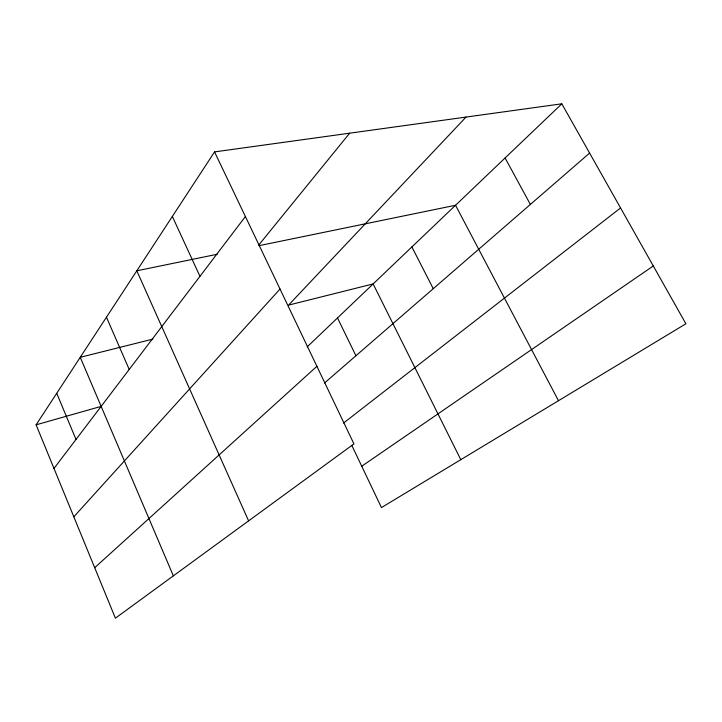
<?xml version="1.0" encoding="UTF-8"?>
<svg xmlns="http://www.w3.org/2000/svg" width="722" height="722" viewBox="0 0 722 722"><rect width="100%" height="100%" fill="white"/><g stroke="black" fill="none" stroke-linecap="round" stroke-linejoin="round"><path stroke-width="1.08" d="M214.551 151.9L353.942 443.904L115.403 618.185L36.1 424.825L214.551 151.9L561.815 103.815L685.9 323.781L381.451 507.575L351.767 445.312M53.988 468.434L245.399 216.537M258.774 245.002L349.656 133.191M73.825 516.808L280.019 289.044M466.015 117.081L288.556 305.117L373.13 283.927L460.798 459.67M307.166 346.903L561.815 103.815M94.699 567.709L316.904 366.307M324.476 383.03L589.603 153.082M343.564 423.02L620.568 207.963M361.74 466.231L653.293 265.976M36.1 424.825L100.936 406.441M152.911 339.096L80.25 357.3L173.343 575.849M217.277 254.252L136.81 270.795L248.603 520.86M259.162 245.642L455.546 205.265L558.485 400.701M505.093 157.965L530.381 204.452M411.883 246.933L433.254 288.683M337.508 317.942L355.928 355.756M172.35 216.438L199.958 276.345M106.459 317.211L129.211 369.438M56.722 393.273L76.009 439.454"/></g></svg>
